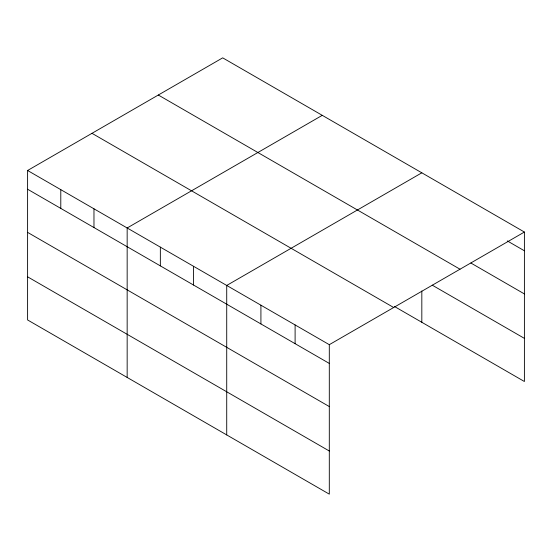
<?xml version="1.0" encoding="UTF-8"?>
<svg xmlns="http://www.w3.org/2000/svg" width="552" height="552" viewBox="0 0 552 552"><rect width="100%" height="100%" fill="white"/><g stroke="black" fill="none" stroke-linecap="round" stroke-linejoin="round"><path stroke-width="0.83" d="M329.302 406.562L329.302 344.676L27.6 170.492L27.6 319.96L329.302 494.15L329.302 406.562L27.6 232.378M394.535 306.532L524.4 381.508L524.4 232.04L222.697 57.85L27.6 170.492M322.264 115.334L127.16 227.976L127.16 377.444M421.825 172.817L226.72 285.453L226.72 434.928M329.302 344.676L524.4 232.04M507.302 240.913L524.4 250.787M470.884 263.021L524.4 293.926M158.32 95.027L460.016 269.21M432.23 285.156L524.4 338.369M91.984 133.322L393.679 307.505M27.6 189.239L329.302 363.423M27.6 276.821L329.302 451.012M421.825 290.987L421.825 322.285M295.106 324.935L295.106 343.682M260.917 305.194L260.917 323.941M193.538 266.292L193.538 285.039M160.349 247.137L160.349 265.885M93.971 208.815L93.971 227.562M60.789 189.653L60.789 208.401"/></g></svg>
